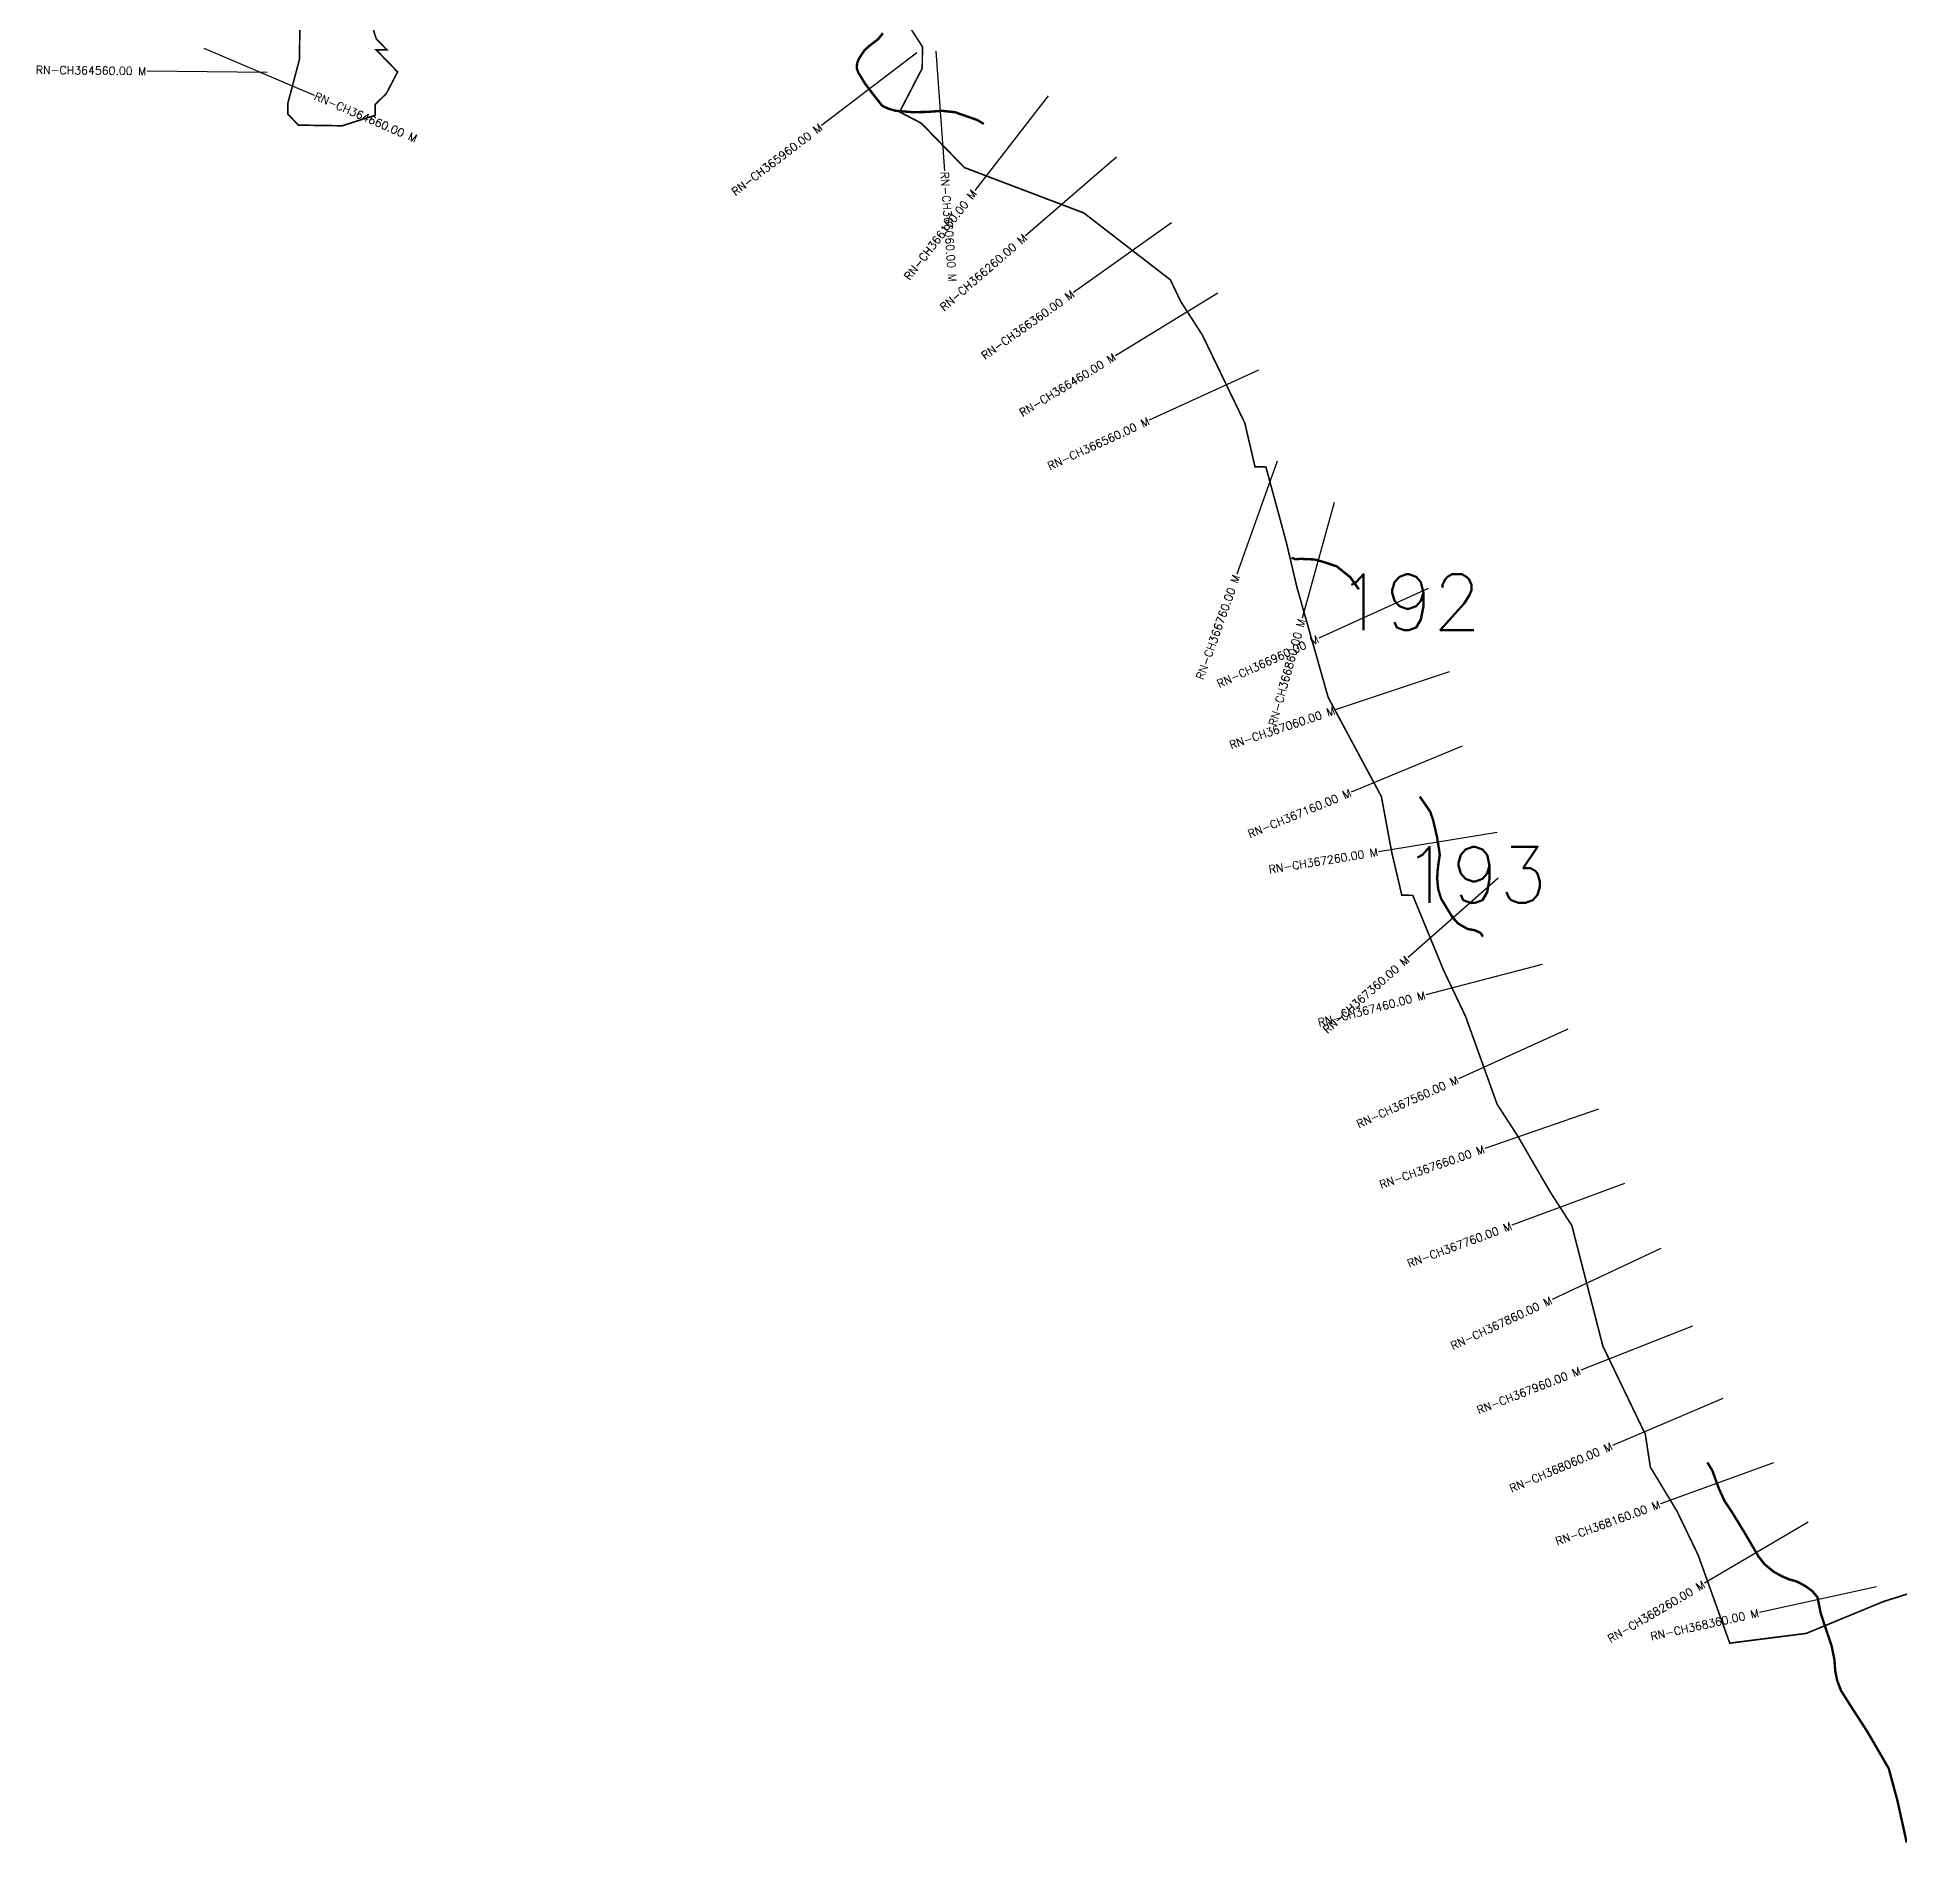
# Model space of a CAD drawing. Header units: metres. Extents: x 297222 to 300756, y 1966590 to 1972545.
# Drawn here: x 297222 to 299549, y 1967841 to 1970098 of the extents above; entities that cross this region are included whole.
import ezdxf
from ezdxf.enums import TextEntityAlignment as Align

# ---------------------------------------------------------------- set-up
doc = ezdxf.new("R2010")
doc.units = ezdxf.units.M
doc.header["$MEASUREMENT"] = 0
for name, color, linetype in [('CS', 134, 'Continuous'), ('CSMark', 6, 'Continuous'), ('NATURALLY PROTECTED', 3, 'Continuous')]:
    doc.layers.add(name, color=color, linetype=linetype)
doc.styles.get("Standard").update_dxf_attribs({"font": 'simplex.shx'})

msp = doc.modelspace()

# ---------------------------------------------------------------- linework, layer by layer
at = {"color": 6, "const_width": 2, "flags": 128}
for points in [[(297632.1, 1970137), (297645.2, 1970095.8), (297658.6, 1970082), (297645, 1970082.2), (297661, 1970065.7), (297671.9, 1970054.5), (297657.8, 1970027.4), (297644, 1970013.9), (297643.8, 1970000.3), (297602.6, 1969987.2), (297548.1, 1969988), (297534.6, 1970001.8), (297534.8, 1970015.5), (297549.2, 1970069.9), (297549.8, 1970110.9)], [(299569.5, 1968156.7), (299528.4, 1968143.7), (299432.2, 1968104), (299336.5, 1968091.8), (299297.1, 1968201.6), (299270.6, 1968256.6), (299237.3, 1968311.7), (299231, 1968352.7), (299178, 1968462.7), (299139.2, 1968613.4), (299112.5, 1968654.8), (299087.2, 1968698.3), (299072.2, 1968724.2), (299045.8, 1968765), (299006.4, 1968874.7), (298979.2, 1968931.7), (298940.4, 1969025.9), (298926.7, 1969026.1), (298923, 1969042), (298919.1, 1969058.5), (298913.9, 1969080.9), (298901.2, 1969149.3), (298834.7, 1969273.2), (298825.9, 1969304.3), (298795.8, 1969410.2), (298782.9, 1969465), (298775.8, 1969491.4), (298761.8, 1969542.9), (298756.9, 1969561), (298743.3, 1969561.2), (298730.5, 1969616), (298677.4, 1969726), (298650.7, 1969767.3), (298637.5, 1969794.8), (298529.4, 1969878.3), (298380.1, 1969935), (298326.3, 1969990.4), (298299.2, 1970004.5), (298327.5, 1970059.1), (298327.7, 1970086), (298301, 1970127.3)]]:
    msp.add_lwpolyline(points, dxfattribs=at)
at = {"layer": 'CS'}
for p, q in [((297429.8, 1970084.2), (297567.7, 1970025.3)), ((297429.8, 1970084.2), (297567.7, 1970025.3)), ((298320.8, 1970078.5), (298201.6, 1969987.5)), ((298320.8, 1970078.5), (298201.6, 1969987.5)), ((298344.3, 1970080.5), (298355.2, 1969930.9)), ((298344.3, 1970080.5), (298355.2, 1969930.9)), ((297508.9, 1970053.8), (297358.9, 1970055.5)), ((297508.9, 1970053.8), (297358.9, 1970055.5)), ((298485, 1970024.7), (298393.1, 1969906.2)), ((298485, 1970024.7), (298393.1, 1969906.2)), ((298570.1, 1969948.1), (298456.7, 1969849.8)), ((298570.1, 1969948.1), (298456.7, 1969849.8)), ((298638.9, 1969865.8), (298516.5, 1969779)), ((298638.9, 1969865.8), (298516.5, 1969779)), ((298696.9, 1969778.1), (298568.8, 1969700)), ((298696.9, 1969778.1), (298568.8, 1969700)), ((298747.5, 1969682), (298611.2, 1969619.4)), ((298747.5, 1969682), (298611.2, 1969619.4)), ((298770.9, 1969568.3), (298720.6, 1969427)), ((298770.9, 1969568.3), (298720.6, 1969427)), ((298842, 1969516.6), (298802.1, 1969372)), ((298842, 1969516.6), (298802.1, 1969372)), ((298959.5, 1969409.2), (298823, 1969347)), ((298959.5, 1969409.2), (298823, 1969347)), ((298985.7, 1969305.1), (298843.5, 1969257.5)), ((298985.7, 1969305.1), (298843.5, 1969257.5)), ((299002.3, 1969212.1), (298863.6, 1969154.9)), ((299002.3, 1969212.1), (298863.6, 1969154.9)), ((299045.8, 1969104.6), (298897.7, 1969080.4)), ((299045.8, 1969104.6), (298897.7, 1969080.4)), ((299047, 1969047.5), (298934.5, 1968948.2)), ((299047, 1969047.5), (298934.5, 1968948.2)), ((299102, 1968939.6), (298956.9, 1968901.7)), ((299102, 1968939.6), (298956.9, 1968901.7)), ((299134.3, 1968858.7), (298997.7, 1968796.8)), ((299134.3, 1968858.7), (298997.7, 1968796.8)), ((299172.3, 1968758.9), (299030.6, 1968709.7)), ((299172.3, 1968758.9), (299030.6, 1968709.7)), ((299205, 1968666.1), (299064.4, 1968613.8)), ((299205, 1968666.1), (299064.4, 1968613.8)), ((299250.4, 1968584.7), (299114.5, 1968521.1)), ((299250.4, 1968584.7), (299114.5, 1968521.1)), ((299290.1, 1968487.7), (299150.4, 1968433)), ((299290.1, 1968487.7), (299150.4, 1968433)), ((299328, 1968397.5), (299190, 1968338.8)), ((299328, 1968397.5), (299190, 1968338.8)), ((299391, 1968317.2), (299250, 1968265.9)), ((299391, 1968317.2), (299250, 1968265.9)), ((299434.4, 1968242.8), (299305.1, 1968166.7)), ((299434.4, 1968242.8), (299305.1, 1968166.7)), ((299520, 1968162.2), (299373.5, 1968129.9)), ((299520, 1968162.2), (299373.5, 1968129.9))]:
    msp.add_line(p, q, dxfattribs=at)
at = {"layer": 'NATURALLY PROTECTED', "const_width": 3, "flags": 128}
for points in [[(298278.4, 1970102.9), (298272.2, 1970095.2), (298261.3, 1970086.9), (298255.2, 1970081.4), (298248.5, 1970071.4), (298246.1, 1970065.5), (298245.6, 1970059), (298247.8, 1970053.2), (298256, 1970039.9), (298266.4, 1970026.2), (298277.6, 1970012), (298285.7, 1970008.4), (298294.6, 1970005.9), (298315.3, 1970004.2), (298333.5, 1970004.5), (298352.1, 1970005.9), (298368.5, 1970004.1), (298396.5, 1969994.3), (298404.4, 1969989.5)], [(298789, 1969447.9), (298789.1, 1969447.7), (298793.5, 1969445.8), (298800.7, 1969446.2), (298817.6, 1969445.5), (298827.1, 1969442.9), (298845.3, 1969436.9), (298862.2, 1969423.4), (298873.1, 1969408.1)], [(298949.2, 1969149.3), (298949.9, 1969148.2), (298953.2, 1969143.6), (298962.3, 1969130.2), (298965.7, 1969120.4), (298970.7, 1969099.1), (298972.9, 1969085.3), (298974.2, 1969076.5), (298972.5, 1969065.6), (298971.5, 1969057.3), (298970.9, 1969046.8), (298972.2, 1969033.5), (298975.9, 1969021.7), (298989.4, 1968999.4), (298997.1, 1968990.7), (299008.8, 1968983.9), (299017.7, 1968982.4), (299024.9, 1968979.1), (299028.2, 1968974.3)], [(299308.2, 1968317.3), (299309.5, 1968316.1), (299314.8, 1968307.3), (299322.9, 1968284.9), (299329.9, 1968269.6), (299339, 1968255.9), (299355.4, 1968229.2), (299372.6, 1968199.8), (299379.9, 1968190.5), (299391.4, 1968181), (299401.4, 1968175.5), (299411, 1968171.4), (299419.8, 1968169), (299430.2, 1968163.6), (299439.3, 1968157.2), (299446, 1968149.4), (299447.4, 1968143.1), (299450.1, 1968129.5), (299456.2, 1968110.8), (299463.7, 1968088.9), (299467.3, 1968071.2), (299468.3, 1968057.3), (299470.7, 1968045.2), (299475.6, 1968032.4), (299486.1, 1968015.8), (299508.6, 1967981), (299535.1, 1967935.4), (299546, 1967895.2), (299557.6, 1967842.7)]]:
    msp.add_lwpolyline(points, dxfattribs=at)

# ---------------------------------------------------------------- texts
at = {"char_height": 70, "attachment_point": 1}
for s, insert in [('192', (298845.7, 1969427.2)), ('193', (298928.4, 1969086.6))]:
    msp.add_mtext_dynamic_manual_height_columns(s, width=95.172, gutter_width=1, heights=[0], dxfattribs=dict(at, insert=insert))
at = {"layer": 'CSMark'}
for s, rotation, p in [('RN-CH364560.00 M', 359.3643, (297357.9, 1970055.5)), ('RN-CH364560.00 M', 359.3643, (297357.9, 1970055.5)), ('RN-CH365960.00 M', 37.3302, (298200.8, 1969986.9)), ('RN-CH365960.00 M', 37.3302, (298200.8, 1969986.9)), ('RN-CH366160.00 M', 52.2201, (298392.5, 1969905.4)), ('RN-CH366160.00 M', 52.2201, (298392.5, 1969905.4)), ('RN-CH366260.00 M', 40.915, (298456, 1969849.2)), ('RN-CH366260.00 M', 40.915, (298456, 1969849.2)), ('RN-CH366360.00 M', 35.3336, (298515.7, 1969778.5)), ('RN-CH366360.00 M', 35.3336, (298515.7, 1969778.5)), ('RN-CH366460.00 M', 31.4058, (298568, 1969699.5)), ('RN-CH366460.00 M', 31.4058, (298568, 1969699.5)), ('RN-CH366560.00 M', 24.6749, (298610.3, 1969619)), ('RN-CH366560.00 M', 24.6749, (298610.3, 1969619)), ('RN-CH366760.00 M', 70.3995, (298720.2, 1969426)), ('RN-CH366760.00 M', 70.3995, (298720.2, 1969426)), ('RN-CH366860.00 M', 74.5635, (298801.8, 1969371)), ('RN-CH366860.00 M', 74.5635, (298801.8, 1969371)), ('RN-CH366960.00 M', 24.5207, (298822.1, 1969346.6)), ('RN-CH366960.00 M', 24.5207, (298822.1, 1969346.6)), ('RN-CH367060.00 M', 18.5228, (298842.6, 1969257.1)), ('RN-CH367060.00 M', 18.5228, (298842.6, 1969257.1)), ('RN-CH367160.00 M', 22.3927, (298862.6, 1969154.5)), ('RN-CH367160.00 M', 22.3927, (298862.6, 1969154.5)), ('RN-CH367260.00 M', 9.2831, (298896.7, 1969080.3)), ('RN-CH367260.00 M', 9.2831, (298896.7, 1969080.3)), ('RN-CH367360.00 M', 41.4217, (298933.8, 1968947.5)), ('RN-CH367360.00 M', 41.4217, (298933.8, 1968947.5)), ('RN-CH367460.00 M', 14.642, (298955.9, 1968901.4)), ('RN-CH367460.00 M', 14.642, (298955.9, 1968901.4)), ('RN-CH367560.00 M', 24.3855, (298996.7, 1968796.4)), ('RN-CH367560.00 M', 24.3855, (298996.7, 1968796.4)), ('RN-CH367660.00 M', 19.1507, (299029.7, 1968709.3)), ('RN-CH367660.00 M', 19.1507, (299029.7, 1968709.3)), ('RN-CH367760.00 M', 20.4016, (299063.5, 1968613.5)), ('RN-CH367760.00 M', 20.4016, (299063.5, 1968613.5)), ('RN-CH367860.00 M', 25.0598, (299113.6, 1968520.7)), ('RN-CH367860.00 M', 25.0598, (299113.6, 1968520.7)), ('RN-CH367960.00 M', 21.4093, (299149.5, 1968432.6)), ('RN-CH367960.00 M', 21.4093, (299149.5, 1968432.6)), ('RN-CH368060.00 M', 23.0594, (299189.1, 1968338.4)), ('RN-CH368060.00 M', 23.0594, (299189.1, 1968338.4)), ('RN-CH368160.00 M', 19.9763, (299249.1, 1968265.6)), ('RN-CH368160.00 M', 19.9763, (299249.1, 1968265.6)), ('RN-CH368260.00 M', 30.4747, (299304.2, 1968166.2)), ('RN-CH368260.00 M', 30.4747, (299304.2, 1968166.2)), ('RN-CH368360.00 M', 12.4141, (299372.5, 1968129.7)), ('RN-CH368360.00 M', 12.4141, (299372.5, 1968129.7))]:
    msp.add_text(s, height=10, rotation=rotation, dxfattribs=at).set_placement(p, align=Align.MIDDLE_RIGHT)
for s, rotation, p in [('RN-CH364660.00 M', 336.8699, (297568.6, 1970024.9)), ('RN-CH364660.00 M', 336.8699, (297568.6, 1970024.9)), ('RN-CH366060.00 M', 274.1921, (298355.3, 1969929.9)), ('RN-CH366060.00 M', 274.1921, (298355.3, 1969929.9))]:
    msp.add_text(s, height=10, rotation=rotation, dxfattribs=at).set_placement(p, align=Align.MIDDLE_LEFT)

doc.saveas('drawing.dxf')
